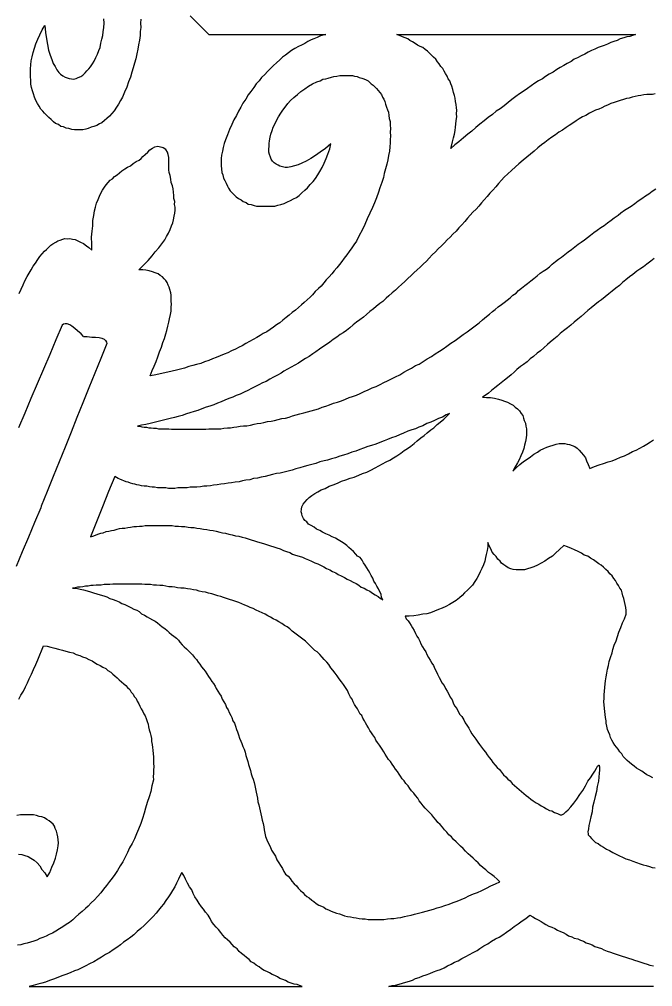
# Model space of a CAD drawing. Extents: x -550 to 550, y -550 to 550.
# Drawn here: x -185.9 to -146, y -480 to -419.1 of the extents above; entities that cross this region are included whole.
import ezdxf

# ---------------------------------------------------------------- set-up
doc = ezdxf.new("R2010")
doc.units = 0
doc.layers.add('LAYER_1', color=18, linetype='CONTINUOUS')

msp = doc.modelspace()

# ---------------------------------------------------------------- linework, layer by layer
at = {"layer": 'LAYER_1'}
for points in [[(-178.246, -419.036), (-178.257, -419.297), (-178.251, -419.576), (-178.28, -419.819), (-178.291, -420.081), (-178.333, -420.356), (-178.388, -420.664), (-178.43, -420.94), (-178.503, -421.23), (-178.558, -421.538), (-178.649, -421.81), (-178.721, -422.1), (-178.812, -422.373), (-178.898, -422.695), (-179.019, -422.982), (-179.137, -423.319), (-179.272, -423.638), (-179.407, -423.957), (-179.519, -424.162), (-179.644, -424.4), (-179.774, -424.587), (-179.918, -424.807), (-180.065, -424.977), (-180.213, -425.147), (-180.379, -425.299), (-180.531, -425.419), (-180.697, -425.571), (-180.853, -425.641), (-181.023, -425.743), (-181.198, -425.796), (-181.372, -425.848), (-181.561, -425.932), (-181.704, -425.971), (-181.897, -426.005), (-182.076, -426.007), (-182.255, -426.01), (-182.434, -426.012), (-182.6, -425.982), (-182.783, -425.935), (-182.949, -425.905), (-183.119, -425.826), (-183.285, -425.796), (-183.442, -425.685), (-183.612, -425.606), (-183.751, -425.512), (-183.893, -425.369), (-184.036, -425.227), (-184.179, -425.084), (-184.304, -424.959), (-184.429, -424.833), (-184.554, -424.709), (-184.652, -424.52), (-184.763, -424.364), (-184.861, -424.175), (-184.944, -423.956), (-185.01, -423.754), (-185.076, -423.552), (-185.141, -423.35), (-185.175, -423.135), (-185.177, -422.906), (-185.197, -422.659), (-185.199, -422.43), (-185.188, -422.169), (-185.176, -421.909), (-185.146, -421.666), (-185.085, -421.41), (-185.023, -421.153), (-184.948, -420.866), (-184.855, -420.596), (-184.73, -420.312), (-184.606, -420.028), (-184.467, -419.713), (-184.293, -419.433), (-184.258, -419.876), (-184.178, -420.274), (-184.133, -420.637), (-184.056, -420.986), (-183.966, -421.304), (-183.861, -421.59), (-183.76, -421.827), (-183.646, -422.032), (-183.531, -422.237), (-183.403, -422.411), (-183.296, -422.517), (-183.158, -422.61), (-183.02, -422.703), (-182.886, -422.746), (-182.753, -422.789), (-182.605, -422.8), (-182.457, -422.812), (-182.314, -422.774), (-182.188, -422.718), (-182.031, -422.648), (-181.892, -422.56), (-181.757, -422.423), (-181.653, -422.3), (-181.518, -422.162), (-181.415, -422.039), (-181.284, -421.852), (-181.184, -421.679), (-181.089, -421.457), (-180.976, -421.253), (-180.898, -421.013), (-180.816, -420.822), (-180.756, -420.565), (-180.696, -420.308), (-180.649, -420.082), (-180.62, -419.839), (-180.577, -419.564), (-180.566, -419.303), (-180.572, -419.025)], [(-173.969, -420.001), (-173.977, -419.994), (-174.555, -419.416), (-175.133, -418.837)], [(-173.971, -420), (-173.96, -420), (-173.143, -420), (-172.325, -420), (-171.507, -420), (-170.69, -420), (-169.872, -420), (-169.054, -420), (-168.237, -420), (-167.419, -420), (-166.601, -420), (-166.697, -420.032), (-166.92, -420.096), (-167.131, -420.192), (-167.341, -420.288), (-167.515, -420.353), (-167.726, -420.449), (-167.925, -420.577), (-168.136, -420.673), (-168.323, -420.77), (-168.547, -420.898), (-168.746, -421.026), (-168.946, -421.155), (-169.134, -421.315), (-169.333, -421.444), (-169.497, -421.604), (-169.698, -421.797), (-169.886, -421.957), (-170.087, -422.15), (-170.264, -422.342), (-170.441, -422.535), (-170.642, -422.727), (-170.794, -422.92), (-170.971, -423.112), (-171.137, -423.337), (-171.315, -423.594), (-171.48, -423.818), (-171.634, -424.075), (-171.812, -424.332), (-171.941, -424.588), (-172.095, -424.845), (-172.224, -425.102), (-172.391, -425.391), (-172.508, -425.679), (-172.663, -426), (-172.793, -426.321), (-172.923, -426.642), (-172.989, -426.867), (-173.068, -427.124), (-173.109, -427.348), (-173.163, -427.605), (-173.179, -427.829), (-173.194, -428.054), (-173.185, -428.279), (-173.162, -428.471), (-173.152, -428.696), (-173.091, -428.856), (-173.043, -429.049), (-172.957, -429.209), (-172.871, -429.37), (-172.797, -429.562), (-172.723, -429.691), (-172.611, -429.851), (-172.486, -429.98), (-172.361, -430.108), (-172.236, -430.236), (-172.098, -430.333), (-171.934, -430.429), (-171.796, -430.525), (-171.62, -430.589), (-171.481, -430.686), (-171.292, -430.718), (-171.115, -430.782), (-170.951, -430.814), (-170.749, -430.814), (-170.547, -430.814), (-170.345, -430.814), (-170.168, -430.814), (-169.991, -430.814), (-169.815, -430.814), (-169.613, -430.75), (-169.423, -430.718), (-169.221, -430.653), (-169.007, -430.557), (-168.817, -430.461), (-168.628, -430.365), (-168.439, -430.268), (-168.263, -430.14), (-168.099, -429.98), (-167.91, -429.819), (-167.747, -429.659), (-167.571, -429.466), (-167.395, -429.274), (-167.245, -429.081), (-167.107, -428.856), (-166.969, -428.632), (-166.819, -428.375), (-166.694, -428.118), (-166.581, -427.829), (-166.469, -427.541), (-166.344, -427.22), (-166.269, -426.899), (-166.607, -427.188), (-166.945, -427.412), (-167.234, -427.637), (-167.535, -427.829), (-167.823, -427.99), (-168.1, -428.118), (-168.338, -428.215), (-168.564, -428.279), (-168.79, -428.343), (-169.004, -428.375), (-169.155, -428.375), (-169.318, -428.343), (-169.481, -428.311), (-169.606, -428.247), (-169.731, -428.182), (-169.844, -428.086), (-169.956, -427.99), (-170.031, -427.862), (-170.08, -427.733), (-170.142, -427.573), (-170.178, -427.412), (-170.176, -427.22), (-170.163, -427.059), (-170.161, -426.867), (-170.147, -426.706), (-170.108, -426.482), (-170.056, -426.289), (-169.966, -426.065), (-169.901, -425.84), (-169.787, -425.615), (-169.71, -425.423), (-169.571, -425.198), (-169.431, -424.973), (-169.305, -424.781), (-169.153, -424.588), (-168.989, -424.364), (-168.813, -424.171), (-168.612, -423.979), (-168.386, -423.786), (-168.161, -423.594), (-167.923, -423.433), (-167.686, -423.273), (-167.424, -423.112), (-167.15, -422.984), (-166.951, -422.92), (-166.789, -422.823), (-166.603, -422.791), (-166.441, -422.759), (-166.243, -422.695), (-166.081, -422.663), (-165.895, -422.631), (-165.709, -422.599), (-165.561, -422.599), (-165.387, -422.599), (-165.239, -422.599), (-165.09, -422.599), (-164.916, -422.599), (-164.78, -422.631), (-164.619, -422.663), (-164.496, -422.727), (-164.335, -422.759), (-164.198, -422.791), (-164.05, -422.856), (-163.926, -422.92), (-163.839, -423.016), (-163.728, -423.112), (-163.616, -423.209), (-163.504, -423.305), (-163.393, -423.401), (-163.293, -423.529), (-163.194, -423.658), (-163.094, -423.786), (-163.031, -423.947), (-162.931, -424.075), (-162.869, -424.235), (-162.831, -424.396), (-162.78, -424.588), (-162.717, -424.749), (-162.654, -424.909), (-162.628, -425.102), (-162.602, -425.294), (-162.551, -425.487), (-162.537, -425.712), (-162.523, -425.936), (-162.534, -426.161), (-162.519, -426.385), (-162.542, -426.642), (-162.54, -426.835), (-162.563, -427.091), (-162.586, -427.348), (-162.645, -427.637), (-162.693, -427.894), (-162.752, -428.182), (-162.837, -428.471), (-162.922, -428.76), (-162.969, -429.017), (-163.066, -429.338), (-163.187, -429.659), (-163.272, -429.947), (-163.406, -430.3), (-163.528, -430.621), (-163.663, -430.91), (-163.822, -431.263), (-163.982, -431.616), (-164.141, -431.969), (-164.301, -432.322), (-164.485, -432.675), (-164.67, -433.028), (-164.832, -433.253), (-164.956, -433.445), (-165.118, -433.67), (-165.28, -433.895), (-165.429, -434.087), (-165.591, -434.312), (-165.741, -434.504), (-165.891, -434.697), (-166.066, -434.889), (-166.217, -435.082), (-166.392, -435.274), (-166.568, -435.467), (-166.718, -435.659), (-166.894, -435.852), (-167.058, -436.012), (-167.259, -436.205), (-167.436, -436.398), (-167.574, -436.558), (-167.764, -436.718), (-167.953, -436.879), (-168.118, -437.039), (-168.307, -437.2), (-168.497, -437.36), (-168.713, -437.521), (-168.903, -437.681), (-169.093, -437.842), (-169.31, -438.002), (-169.5, -438.163), (-169.704, -438.291), (-169.895, -438.451), (-170.099, -438.58), (-170.315, -438.74), (-170.533, -438.836), (-170.737, -438.965), (-170.941, -439.093), (-171.172, -439.221), (-171.402, -439.35), (-171.632, -439.478), (-171.863, -439.607), (-172.055, -439.703), (-172.286, -439.831), (-172.53, -439.927), (-172.761, -440.056), (-173.005, -440.152), (-173.249, -440.248), (-173.494, -440.345), (-173.738, -440.441), (-173.957, -440.537), (-174.228, -440.633), (-174.473, -440.73), (-174.731, -440.794), (-174.963, -440.858), (-175.221, -440.922), (-175.492, -441.019), (-175.75, -441.083), (-176.009, -441.147), (-176.267, -441.211), (-176.551, -441.275), (-176.836, -441.339), (-177.12, -441.404), (-177.405, -441.468), (-177.651, -441.5), (-177.522, -441.179), (-177.405, -440.89), (-177.289, -440.601), (-177.173, -440.313), (-177.07, -439.992), (-176.953, -439.703), (-176.863, -439.414), (-176.76, -439.157), (-176.669, -438.868), (-176.604, -438.644), (-176.552, -438.387), (-176.475, -438.13), (-176.436, -437.906), (-176.384, -437.649), (-176.344, -437.424), (-176.331, -437.2), (-176.317, -436.975), (-176.329, -436.815), (-176.328, -436.622), (-176.327, -436.43), (-176.365, -436.269), (-176.415, -436.077), (-176.452, -435.916), (-176.528, -435.788), (-176.59, -435.627), (-176.666, -435.499), (-176.78, -435.403), (-176.881, -435.274), (-177.021, -435.178), (-177.16, -435.082), (-177.338, -435.018), (-177.516, -434.954), (-177.719, -434.889), (-177.935, -434.857), (-178.126, -434.825), (-178.381, -434.825), (-178.084, -434.536), (-177.788, -434.248), (-177.542, -433.959), (-177.336, -433.702), (-177.103, -433.445), (-176.922, -433.189), (-176.741, -432.932), (-176.637, -432.739), (-176.495, -432.515), (-176.403, -432.29), (-176.312, -432.065), (-176.233, -431.873), (-176.18, -431.68), (-176.139, -431.456), (-176.111, -431.263), (-176.083, -431.071), (-176.08, -430.878), (-176.115, -430.718), (-176.112, -430.525), (-176.16, -430.333), (-176.157, -430.14), (-176.179, -429.947), (-176.212, -429.723), (-176.259, -429.53), (-176.331, -429.338), (-176.365, -429.113), (-176.398, -428.888), (-176.47, -428.696), (-176.479, -428.535), (-176.489, -428.375), (-176.485, -428.182), (-176.492, -427.958), (-176.488, -427.765), (-176.534, -427.573), (-176.568, -427.412), (-176.677, -427.252), (-176.838, -427.156), (-176.909, -427.12), (-176.921, -427.124)], [(-145.839, -423.754), (-146.024, -423.786), (-146.198, -423.786), (-146.372, -423.786), (-146.557, -423.818), (-146.742, -423.85), (-146.927, -423.882), (-147.112, -423.915), (-147.297, -423.947), (-147.494, -424.011), (-147.654, -424.043), (-147.85, -424.107), (-148.047, -424.171), (-148.243, -424.235), (-148.44, -424.3), (-148.637, -424.364), (-148.844, -424.46), (-149.016, -424.524), (-149.199, -424.62), (-149.408, -424.717), (-149.605, -424.781), (-149.813, -424.877), (-149.996, -424.973), (-150.216, -425.102), (-150.425, -425.198), (-150.645, -425.326), (-150.815, -425.455), (-151.035, -425.583), (-151.267, -425.744), (-151.462, -425.872), (-151.694, -426.032), (-151.915, -426.161), (-152.122, -426.321), (-152.354, -426.482), (-152.586, -426.642), (-152.794, -426.803), (-153.002, -426.963), (-153.246, -427.156), (-153.465, -427.348), (-153.71, -427.541), (-153.93, -427.733), (-154.174, -427.926), (-154.431, -428.15), (-154.651, -428.343), (-154.908, -428.568), (-155.14, -428.792), (-155.361, -428.985), (-155.531, -429.177), (-155.713, -429.402), (-155.884, -429.594), (-156.066, -429.819), (-156.262, -430.012), (-156.433, -430.204), (-156.616, -430.429), (-156.787, -430.621), (-156.958, -430.814), (-157.129, -431.006), (-157.326, -431.199), (-157.497, -431.392), (-157.669, -431.584), (-157.84, -431.777), (-158.024, -432.001), (-158.221, -432.194), (-158.393, -432.386), (-158.59, -432.579), (-158.762, -432.771), (-158.948, -432.932), (-159.12, -433.124), (-159.318, -433.317), (-159.516, -433.509), (-159.688, -433.702), (-159.886, -433.895), (-160.085, -434.087), (-160.258, -434.28), (-160.456, -434.472), (-160.654, -434.665), (-160.841, -434.825), (-161.04, -435.018), (-161.227, -435.178), (-161.426, -435.371), (-161.625, -435.563), (-161.824, -435.756), (-162.012, -435.916), (-162.211, -436.109), (-162.424, -436.269), (-162.624, -436.462), (-162.786, -436.622), (-163.011, -436.815), (-163.187, -436.943), (-163.413, -437.136), (-163.601, -437.296), (-163.815, -437.457), (-164.041, -437.649), (-164.23, -437.81), (-164.444, -437.97), (-164.658, -438.13), (-164.873, -438.291), (-165.074, -438.483), (-165.288, -438.644), (-165.503, -438.804), (-165.694, -438.901), (-165.909, -439.061), (-166.124, -439.221), (-166.339, -439.382), (-166.555, -439.542), (-166.784, -439.671), (-166.999, -439.831), (-167.215, -439.992), (-167.419, -440.12), (-167.635, -440.28), (-167.864, -440.409), (-168.106, -440.569), (-168.31, -440.698), (-168.54, -440.826), (-168.77, -440.954), (-169, -441.083), (-169.231, -441.211), (-169.409, -441.339), (-169.64, -441.468), (-169.896, -441.596), (-170.127, -441.725), (-170.358, -441.853), (-170.576, -441.949), (-170.807, -442.078), (-171.064, -442.206), (-171.283, -442.302), (-171.514, -442.431), (-171.733, -442.527), (-171.991, -442.655), (-172.236, -442.751), (-172.455, -442.848), (-172.7, -442.944), (-172.946, -443.04), (-173.191, -443.136), (-173.41, -443.233), (-173.656, -443.329), (-173.902, -443.425), (-174.135, -443.489), (-174.407, -443.586), (-174.653, -443.682), (-174.886, -443.746), (-175.158, -443.842), (-175.366, -443.907), (-175.638, -444.003), (-175.898, -444.067), (-176.132, -444.131), (-176.391, -444.195), (-176.651, -444.26), (-176.911, -444.324), (-177.145, -444.388), (-177.405, -444.452), (-177.666, -444.516), (-177.926, -444.581), (-178.199, -444.613), (-178.46, -444.677), (-178.303, -444.677), (-178.186, -444.709), (-178.042, -444.741), (-177.886, -444.741), (-177.742, -444.773), (-177.586, -444.773), (-177.442, -444.805), (-177.285, -444.805), (-177.142, -444.837), (-176.985, -444.837), (-176.829, -444.837), (-176.646, -444.837), (-176.49, -444.837), (-176.32, -444.869), (-176.137, -444.869), (-175.981, -444.869), (-175.798, -444.869), (-175.616, -444.869), (-175.459, -444.869), (-175.277, -444.869), (-175.094, -444.869), (-174.911, -444.869), (-174.729, -444.869), (-174.546, -444.869), (-174.364, -444.869), (-174.155, -444.869), (-173.96, -444.837), (-173.803, -444.837), (-173.595, -444.837), (-173.412, -444.837), (-173.204, -444.837), (-173.009, -444.805), (-172.787, -444.773), (-172.605, -444.773), (-172.384, -444.741), (-172.189, -444.709), (-171.994, -444.677), (-171.773, -444.645), (-171.564, -444.645), (-171.343, -444.613), (-171.11, -444.548), (-170.915, -444.516), (-170.695, -444.484), (-170.5, -444.452), (-170.267, -444.388), (-170.046, -444.356), (-169.825, -444.324), (-169.592, -444.26), (-169.36, -444.195), (-169.139, -444.163), (-168.906, -444.099), (-168.7, -444.035), (-168.467, -443.971), (-168.235, -443.907), (-167.976, -443.842), (-167.744, -443.778), (-167.511, -443.714), (-167.279, -443.65), (-167.047, -443.586), (-166.828, -443.489), (-166.596, -443.425), (-166.352, -443.329), (-166.108, -443.233), (-165.85, -443.169), (-165.606, -443.072), (-165.363, -442.976), (-165.119, -442.88), (-164.913, -442.816), (-164.67, -442.719), (-164.426, -442.623), (-164.171, -442.495), (-163.928, -442.398), (-163.673, -442.27), (-163.43, -442.174), (-163.175, -442.045), (-162.946, -441.917), (-162.704, -441.821), (-162.449, -441.692), (-162.195, -441.564), (-161.941, -441.436), (-161.675, -441.275), (-161.447, -441.147), (-161.193, -441.019), (-160.953, -440.858), (-160.711, -440.762), (-160.472, -440.601), (-160.207, -440.441), (-159.942, -440.28), (-159.703, -440.12), (-159.439, -439.96), (-159.2, -439.799), (-158.962, -439.639), (-158.712, -439.446), (-158.447, -439.286), (-158.198, -439.093), (-157.948, -438.901), (-157.685, -438.74), (-157.436, -438.548), (-157.187, -438.355), (-156.938, -438.163), (-156.715, -437.97), (-156.466, -437.777), (-156.28, -437.617), (-156.095, -437.457), (-155.921, -437.328), (-155.736, -437.168), (-155.525, -437.007), (-155.351, -436.879), (-155.177, -436.751), (-154.992, -436.59), (-154.807, -436.43), (-154.608, -436.301), (-154.449, -436.141), (-154.265, -435.98), (-154.055, -435.82), (-153.881, -435.692), (-153.671, -435.531), (-153.487, -435.371), (-153.278, -435.21), (-153.094, -435.05), (-152.895, -434.921), (-152.697, -434.793), (-152.514, -434.633), (-152.33, -434.472), (-152.121, -434.312), (-151.937, -434.151), (-151.74, -434.023), (-151.531, -433.862), (-151.322, -433.702), (-151.114, -433.542), (-150.906, -433.381), (-150.697, -433.221), (-150.5, -433.092), (-150.292, -432.932), (-150.121, -432.803), (-149.913, -432.643), (-149.705, -432.483), (-149.498, -432.322), (-149.265, -432.162), (-149.068, -432.033), (-148.861, -431.873), (-148.629, -431.712), (-148.422, -431.552), (-148.189, -431.392), (-148.008, -431.231), (-147.776, -431.071), (-147.58, -430.942), (-147.359, -430.814), (-147.128, -430.653), (-146.922, -430.493), (-146.69, -430.333), (-146.459, -430.172), (-146.239, -430.044), (-146.033, -429.883), (-145.802, -429.723)], [(-185.914, -436.328), (-185.792, -436.042), (-185.652, -435.774), (-185.543, -435.519), (-185.403, -435.251), (-185.29, -435.046), (-185.145, -434.828), (-185.019, -434.591), (-184.887, -434.405), (-184.743, -434.187), (-184.612, -434), (-184.462, -433.832), (-184.313, -433.663), (-184.191, -433.558), (-184.056, -433.421), (-183.92, -433.284), (-183.78, -433.198), (-183.609, -433.097), (-183.469, -433.01), (-183.325, -432.972), (-183.167, -432.903), (-183.023, -432.866), (-182.874, -432.879), (-182.712, -432.859), (-182.545, -432.89), (-182.378, -432.92), (-182.207, -433.001), (-182.036, -433.081), (-181.847, -433.18), (-181.671, -433.31), (-181.514, -433.422), (-181.333, -433.602), (-181.339, -433.188), (-181.344, -432.774), (-181.314, -432.397), (-181.278, -432.069), (-181.261, -431.723), (-181.208, -431.414), (-181.154, -431.104), (-181.091, -430.894), (-181.033, -430.635), (-180.939, -430.411), (-180.845, -430.188), (-180.765, -429.996), (-180.666, -429.822), (-180.536, -429.634), (-180.42, -429.478), (-180.304, -429.322), (-180.17, -429.184), (-180.031, -429.096), (-179.897, -428.957), (-179.727, -428.855), (-179.593, -428.716), (-179.442, -428.596), (-179.259, -428.461), (-179.09, -428.358), (-178.903, -428.273), (-178.72, -428.138), (-178.537, -428.002), (-178.351, -427.917), (-178.231, -427.81), (-178.111, -427.703), (-177.977, -427.564), (-177.813, -427.411), (-177.68, -427.272), (-177.511, -427.168), (-177.374, -427.079), (-177.183, -427.042), (-177.001, -427.088), (-176.926, -427.113), (-176.92, -427.124)], [(-145.919, -434.119), (-146.126, -434.28), (-146.369, -434.472), (-146.576, -434.633), (-146.809, -434.793), (-147.005, -434.921), (-147.249, -435.114), (-147.456, -435.274), (-147.7, -435.467), (-147.908, -435.627), (-148.101, -435.82), (-148.334, -435.98), (-148.553, -436.173), (-148.761, -436.333), (-149.006, -436.526), (-149.225, -436.718), (-149.423, -436.847), (-149.643, -437.039), (-149.888, -437.232), (-150.097, -437.392), (-150.291, -437.585), (-150.511, -437.777), (-150.721, -437.938), (-150.941, -438.13), (-151.161, -438.323), (-151.371, -438.483), (-151.618, -438.676), (-151.827, -438.836), (-152.023, -439.029), (-152.233, -439.189), (-152.454, -439.382), (-152.639, -439.542), (-152.86, -439.735), (-153.082, -439.927), (-153.292, -440.088), (-153.514, -440.28), (-153.725, -440.441), (-153.922, -440.633), (-154.133, -440.794), (-154.333, -440.922), (-154.555, -441.115), (-154.741, -441.275), (-154.927, -441.436), (-155.15, -441.628), (-155.335, -441.789), (-155.547, -441.949), (-155.759, -442.11), (-155.946, -442.27), (-156.158, -442.431), (-156.344, -442.591), (-156.556, -442.751), (-156.72, -442.848), (-156.472, -442.88), (-156.212, -442.88), (-155.964, -442.912), (-155.727, -442.976), (-155.516, -443.04), (-155.33, -443.104), (-155.145, -443.169), (-154.971, -443.265), (-154.797, -443.361), (-154.659, -443.489), (-154.511, -443.586), (-154.4, -443.714), (-154.299, -443.875), (-154.188, -444.003), (-154.139, -444.163), (-154.091, -444.324), (-154.016, -444.484), (-154.004, -444.677), (-153.956, -444.837), (-153.944, -445.03), (-153.958, -445.222), (-153.973, -445.415), (-154.024, -445.64), (-154.076, -445.864), (-154.127, -446.089), (-154.205, -446.313), (-154.309, -446.538), (-154.424, -446.795), (-154.516, -446.987), (-154.658, -447.244), (-154.825, -447.501), (-154.59, -447.276), (-154.366, -447.084), (-154.142, -446.891), (-153.915, -446.763), (-153.702, -446.602), (-153.49, -446.442), (-153.263, -446.313), (-153.088, -446.185), (-152.872, -446.089), (-152.682, -445.992), (-152.477, -445.928), (-152.272, -445.864), (-152.093, -445.8), (-151.899, -445.768), (-151.717, -445.768), (-151.534, -445.768), (-151.388, -445.8), (-151.242, -445.832), (-151.08, -445.896), (-150.919, -445.96), (-150.769, -446.057), (-150.629, -446.185), (-150.5, -446.345), (-150.371, -446.506), (-150.242, -446.666), (-150.175, -446.859), (-150.067, -447.084), (-149.97, -447.34), (-149.665, -447.212), (-149.37, -447.116), (-149.102, -447.019), (-148.808, -446.923), (-148.551, -446.859), (-148.309, -446.763), (-148.031, -446.634), (-147.79, -446.538), (-147.538, -446.41), (-147.286, -446.281), (-147.045, -446.185), (-146.82, -446.057), (-146.594, -445.928), (-146.369, -445.8), (-146.144, -445.672), (-145.945, -445.543)], [(-181.851, -439.03), (-181.859, -439.022), (-182.013, -438.868), (-182.244, -438.682), (-182.408, -438.518), (-182.585, -438.386), (-182.726, -438.291), (-182.88, -438.227), (-183.011, -438.232), (-183.124, -438.256), (-183.201, -438.315), (-183.594, -439.238), (-183.987, -440.161), (-184.38, -441.085), (-184.773, -442.008), (-185.166, -442.931), (-185.559, -443.854), (-185.952, -444.777)], [(-181.853, -439.029), (-181.842, -439.029), (-181.624, -439.029), (-181.329, -439.061), (-181.097, -439.061), (-180.879, -439.093), (-180.712, -439.125), (-180.558, -439.189), (-180.469, -439.286), (-180.405, -439.382), (-180.393, -439.478), (-180.768, -440.409), (-181.143, -441.339), (-181.518, -442.27), (-181.893, -443.201), (-182.268, -444.131), (-182.642, -445.062), (-183.017, -445.992), (-183.392, -446.923), (-183.767, -447.854), (-184.141, -448.784), (-184.516, -449.715), (-184.555, -449.811), (-184.943, -450.739), (-185.331, -451.667), (-185.719, -452.594), (-186.107, -453.522)], [(-145.99, -466.819), (-146.179, -466.723), (-146.367, -466.626), (-146.529, -466.53), (-146.68, -466.402), (-146.868, -466.306), (-147.029, -466.209), (-147.18, -466.081), (-147.331, -465.953), (-147.464, -465.856), (-147.615, -465.728), (-147.738, -465.6), (-147.861, -465.471), (-147.946, -465.311), (-148.069, -465.182), (-148.182, -465.022), (-148.277, -464.894), (-148.4, -464.765), (-148.485, -464.605), (-148.569, -464.444), (-148.654, -464.284), (-148.712, -464.123), (-148.786, -463.931), (-148.843, -463.77), (-148.89, -463.578), (-148.937, -463.385), (-148.94, -463.225), (-148.987, -463.032), (-149.006, -462.84), (-149.025, -462.647), (-149.045, -462.455), (-149.054, -462.23), (-149.073, -462.038), (-149.054, -461.813), (-149.063, -461.588), (-149.045, -461.364), (-149.026, -461.139), (-149.008, -460.914), (-148.972, -460.722), (-148.943, -460.465), (-148.898, -460.241), (-148.842, -459.984), (-148.796, -459.759), (-148.74, -459.502), (-148.657, -459.246), (-148.563, -458.957), (-148.517, -458.732), (-148.434, -458.476), (-148.314, -458.187), (-148.231, -457.93), (-148.137, -457.641), (-148.017, -457.352), (-147.897, -457.064), (-147.787, -456.807), (-147.667, -456.518), (-147.674, -456.293), (-147.692, -456.101), (-147.737, -455.908), (-147.781, -455.716), (-147.826, -455.523), (-147.88, -455.363), (-147.925, -455.17), (-147.979, -455.01), (-148.071, -454.881), (-148.152, -454.721), (-148.259, -454.561), (-148.34, -454.4), (-148.458, -454.272), (-148.566, -454.111), (-148.71, -453.983), (-148.817, -453.822), (-148.961, -453.694), (-149.105, -453.566), (-149.249, -453.437), (-149.403, -453.341), (-149.574, -453.213), (-149.744, -453.084), (-149.924, -452.988), (-150.094, -452.86), (-150.312, -452.796), (-150.482, -452.667), (-150.689, -452.571), (-150.922, -452.475), (-151.128, -452.378), (-151.361, -452.282), (-151.594, -452.186), (-151.866, -452.443), (-152.127, -452.667), (-152.325, -452.86), (-152.565, -453.02), (-152.805, -453.181), (-153.034, -453.309), (-153.263, -453.437), (-153.482, -453.534), (-153.69, -453.598), (-153.898, -453.662), (-154.079, -453.726), (-154.239, -453.726), (-154.425, -453.726), (-154.611, -453.726), (-154.787, -453.694), (-154.935, -453.662), (-155.099, -453.598), (-155.253, -453.502), (-155.379, -453.405), (-155.532, -453.309), (-155.621, -453.181), (-155.763, -453.052), (-155.867, -452.892), (-155.982, -452.764), (-156.113, -452.603), (-156.205, -452.411), (-156.298, -452.218), (-156.379, -451.993), (-156.389, -452.25), (-156.424, -452.507), (-156.487, -452.764), (-156.527, -452.956), (-156.578, -453.181), (-156.655, -453.405), (-156.759, -453.63), (-156.864, -453.855), (-156.968, -454.079), (-157.088, -454.272), (-157.208, -454.464), (-157.365, -454.689), (-157.528, -454.849), (-157.663, -455.01), (-157.852, -455.17), (-158.015, -455.331), (-158.177, -455.491), (-158.393, -455.652), (-158.598, -455.78), (-158.803, -455.908), (-159.035, -456.037), (-159.256, -456.133), (-159.503, -456.229), (-159.751, -456.326), (-159.999, -456.422), (-160.235, -456.486), (-160.488, -456.518), (-160.778, -456.582), (-161.057, -456.614), (-161.336, -456.646), (-161.604, -456.646), (-161.526, -456.807), (-161.411, -456.935), (-161.322, -457.064), (-161.218, -457.224), (-161.141, -457.384), (-161.036, -457.545), (-160.943, -457.737), (-160.865, -457.898), (-160.76, -458.058), (-160.682, -458.219), (-160.604, -458.379), (-160.511, -458.572), (-160.405, -458.732), (-160.3, -458.893), (-160.222, -459.053), (-160.127, -459.246), (-160.021, -459.406), (-159.927, -459.599), (-159.821, -459.759), (-159.726, -459.952), (-159.647, -460.112), (-159.552, -460.305), (-159.457, -460.497), (-159.377, -460.658), (-159.281, -460.85), (-159.148, -461.011), (-159.052, -461.203), (-158.945, -461.364), (-158.849, -461.556), (-158.753, -461.749), (-158.645, -461.909), (-158.576, -462.102), (-158.48, -462.294), (-158.345, -462.455), (-158.248, -462.647), (-158.151, -462.84), (-158.032, -462.968), (-157.908, -463.161), (-157.81, -463.353), (-157.702, -463.514), (-157.577, -463.706), (-157.496, -463.867), (-157.398, -464.059), (-157.262, -464.22), (-157.153, -464.38), (-157.027, -464.573), (-156.918, -464.733), (-156.781, -464.894), (-156.672, -465.054), (-156.535, -465.214), (-156.425, -465.375), (-156.315, -465.535), (-156.178, -465.696), (-156.068, -465.856), (-155.931, -466.017), (-155.793, -466.177), (-155.644, -466.306), (-155.534, -466.466), (-155.396, -466.626), (-155.247, -466.755), (-155.136, -466.915), (-154.976, -467.012), (-154.865, -467.172), (-154.716, -467.3), (-154.567, -467.429), (-154.417, -467.557), (-154.268, -467.685), (-154.118, -467.814), (-153.968, -467.942), (-153.835, -468.038), (-153.685, -468.167), (-153.525, -468.263), (-153.347, -468.391), (-153.186, -468.488), (-153.026, -468.584), (-152.865, -468.68), (-152.704, -468.776), (-152.515, -468.873), (-152.361, -468.905), (-152.199, -469.001), (-152, -469.065), (-151.839, -469.162), (-151.729, -469.162), (-151.598, -469.097), (-151.474, -468.969), (-151.323, -468.841), (-151.151, -468.648), (-150.968, -468.423), (-150.776, -468.167), (-150.6, -467.878), (-150.408, -467.621), (-150.233, -467.332), (-150.086, -467.044), (-149.931, -466.819), (-149.777, -466.594), (-149.66, -466.402), (-149.544, -466.209), (-149.476, -466.081), (-149.4, -466.017), (-149.373, -466.017), (-149.359, -466.145), (-149.366, -466.338), (-149.373, -466.53), (-149.401, -466.787), (-149.428, -467.044), (-149.504, -467.365), (-149.551, -467.685), (-149.627, -468.006), (-149.712, -468.359), (-149.787, -468.68), (-149.824, -468.969), (-149.899, -469.29), (-149.964, -469.579), (-150.019, -469.835), (-150.052, -470.028), (-150.086, -470.221), (-150.072, -470.349), (-150.065, -470.413), (-149.958, -470.509), (-149.861, -470.638), (-149.736, -470.766), (-149.611, -470.894), (-149.438, -470.959), (-149.286, -471.087), (-149.095, -471.183), (-148.915, -471.312), (-148.724, -471.408), (-148.516, -471.536), (-148.297, -471.633), (-148.106, -471.729), (-147.915, -471.825), (-147.696, -471.921), (-147.467, -471.986), (-147.248, -472.082), (-147.019, -472.146), (-146.8, -472.242), (-146.598, -472.306), (-146.414, -472.338), (-146.213, -472.403), (-146.039, -472.467), (-145.855, -472.499)], [(-185.926, -461.87), (-185.795, -461.613), (-185.638, -461.357), (-185.508, -461.1), (-185.377, -460.843), (-185.274, -460.586), (-185.131, -460.298), (-185.015, -460.009), (-184.859, -459.688), (-184.743, -459.399), (-184.613, -459.078), (-184.51, -458.821), (-184.381, -458.501), (-184.152, -458.533), (-183.909, -458.597), (-183.666, -458.661), (-183.423, -458.725), (-183.179, -458.789), (-182.963, -458.854), (-182.746, -458.918), (-182.517, -458.95), (-182.313, -459.046), (-182.096, -459.11), (-181.919, -459.207), (-181.702, -459.271), (-181.525, -459.367), (-181.32, -459.463), (-181.17, -459.56), (-180.992, -459.656), (-180.814, -459.752), (-180.636, -459.848), (-180.458, -459.945), (-180.32, -460.073), (-180.142, -460.169), (-180.003, -460.298), (-179.879, -460.394), (-179.74, -460.522), (-179.601, -460.651), (-179.462, -460.779), (-179.323, -460.907), (-179.198, -461.004), (-179.086, -461.132), (-178.946, -461.26), (-178.846, -461.421), (-178.734, -461.549), (-178.66, -461.71), (-178.548, -461.838), (-178.474, -461.998), (-178.374, -462.159), (-178.3, -462.319), (-178.226, -462.48), (-178.125, -462.64), (-178.051, -462.801), (-177.965, -462.929), (-177.918, -463.089), (-177.856, -463.282), (-177.782, -463.442), (-177.762, -463.603), (-177.727, -463.795), (-177.665, -463.988), (-177.618, -464.148), (-177.582, -464.341), (-177.574, -464.534), (-177.539, -464.726), (-177.503, -464.919), (-177.483, -465.079), (-177.459, -465.304), (-177.451, -465.496), (-177.442, -465.689), (-177.446, -465.913), (-177.437, -466.106), (-177.441, -466.331), (-177.444, -466.555), (-177.463, -466.748), (-177.454, -466.94), (-177.546, -467.325), (-177.625, -467.678), (-177.731, -468.031), (-177.838, -468.384), (-177.945, -468.737), (-178.039, -469.058), (-178.133, -469.379), (-178.255, -469.7), (-178.389, -470.053), (-178.526, -470.342), (-178.648, -470.663), (-178.785, -470.952), (-178.95, -471.24), (-179.087, -471.529), (-179.225, -471.818), (-179.39, -472.107), (-179.543, -472.363), (-179.708, -472.652), (-179.889, -472.909), (-180.057, -473.134), (-180.226, -473.358), (-180.407, -473.615), (-180.604, -473.84), (-180.773, -474.064), (-180.97, -474.289), (-181.167, -474.514), (-181.379, -474.706), (-181.564, -474.899), (-181.737, -475.059), (-181.95, -475.252), (-182.151, -475.412), (-182.364, -475.605), (-182.537, -475.765), (-182.738, -475.925), (-182.955, -476.054), (-183.156, -476.214), (-183.373, -476.343), (-183.59, -476.471), (-183.807, -476.599), (-184.012, -476.696), (-184.217, -476.792), (-184.422, -476.888), (-184.615, -476.952), (-184.792, -477.049), (-184.984, -477.113), (-185.205, -477.177), (-185.398, -477.241), (-185.606, -477.273), (-185.799, -477.337), (-186.008, -477.37)], [(-185.954, -471.625), (-185.745, -471.658), (-185.549, -471.722), (-185.353, -471.786), (-185.17, -471.882), (-184.971, -472.01), (-184.785, -472.171), (-184.611, -472.363), (-184.477, -472.588), (-184.287, -472.813), (-184.138, -473.069), (-183.97, -472.781), (-183.845, -472.46), (-183.733, -472.171), (-183.62, -471.882), (-183.548, -471.625), (-183.504, -471.369), (-183.459, -471.112), (-183.439, -470.919), (-183.447, -470.727), (-183.482, -470.534), (-183.517, -470.342), (-183.565, -470.181), (-183.64, -470.021), (-183.688, -469.86), (-183.775, -469.732), (-183.903, -469.636), (-184.03, -469.54), (-184.158, -469.443), (-184.312, -469.347), (-184.48, -469.283), (-184.66, -469.251), (-184.827, -469.187), (-185.007, -469.154), (-185.2, -469.154), (-185.392, -469.154), (-185.612, -469.154), (-185.832, -469.154), (-186.065, -469.187)], [(-145.946, -479.975), (-146.927, -479.975), (-147.908, -479.975), (-148.889, -479.975), (-149.871, -479.975), (-150.852, -479.975), (-151.833, -479.975), (-152.815, -479.975), (-153.796, -479.975), (-154.777, -479.975), (-155.758, -479.975), (-156.74, -479.975), (-157.721, -479.975), (-158.702, -479.975), (-159.683, -479.975), (-160.665, -479.975), (-161.646, -479.975), (-162.627, -479.975), (-162.409, -479.912), (-162.201, -479.88), (-161.982, -479.815), (-161.764, -479.751), (-161.545, -479.687), (-161.327, -479.623), (-161.136, -479.559), (-160.935, -479.462), (-160.717, -479.398), (-160.488, -479.302), (-160.27, -479.238), (-160.041, -479.142), (-159.812, -479.045), (-159.584, -478.949), (-159.366, -478.885), (-159.137, -478.789), (-158.926, -478.66), (-158.698, -478.564), (-158.487, -478.436), (-158.259, -478.339), (-158.02, -478.211), (-157.781, -478.083), (-157.543, -477.954), (-157.304, -477.826), (-157.066, -477.698), (-156.884, -477.569), (-156.635, -477.409), (-156.397, -477.28), (-156.149, -477.12), (-155.901, -476.959), (-155.673, -476.863), (-155.453, -476.703), (-155.205, -476.542), (-154.947, -476.35), (-154.728, -476.189), (-154.48, -476.029), (-154.222, -475.836), (-154.003, -475.676), (-153.745, -475.483), (-153.553, -475.58), (-153.389, -475.676), (-153.225, -475.772), (-153.033, -475.868), (-152.896, -475.965), (-152.732, -476.061), (-152.54, -476.157), (-152.365, -476.221), (-152.172, -476.318), (-152.007, -476.414), (-151.814, -476.51), (-151.639, -476.574), (-151.446, -476.671), (-151.309, -476.767), (-151.106, -476.831), (-150.941, -476.927), (-150.727, -476.959), (-150.562, -477.056), (-150.358, -477.12), (-150.193, -477.216), (-149.989, -477.28), (-149.813, -477.345), (-149.648, -477.441), (-149.444, -477.505), (-149.24, -477.569), (-149.074, -477.665), (-148.87, -477.73), (-148.666, -477.794), (-148.49, -477.858), (-148.313, -477.922), (-148.109, -477.986), (-147.933, -478.051), (-147.728, -478.115), (-147.524, -478.179), (-147.319, -478.243), (-147.143, -478.307), (-146.938, -478.371), (-146.762, -478.436), (-146.557, -478.5), (-146.352, -478.564), (-146.175, -478.628), (-145.961, -478.66)]]:
    msp.add_lwpolyline(points, dxfattribs=at)
for points in [[(-147.083, -420), (-147.278, -420.064), (-147.448, -420.128), (-147.632, -420.16), (-147.827, -420.224), (-148.047, -420.288), (-148.253, -420.385), (-148.449, -420.449), (-148.644, -420.513), (-148.85, -420.609), (-149.057, -420.706), (-149.253, -420.77), (-149.448, -420.834), (-149.655, -420.93), (-149.862, -421.026), (-150.069, -421.123), (-150.288, -421.251), (-150.52, -421.347), (-150.739, -421.476), (-150.946, -421.572), (-151.14, -421.7), (-151.384, -421.829), (-151.603, -421.957), (-151.823, -422.085), (-152.042, -422.214), (-152.273, -422.374), (-152.518, -422.503), (-152.749, -422.663), (-152.944, -422.791), (-153.189, -422.92), (-153.421, -423.08), (-153.653, -423.241), (-153.885, -423.401), (-154.154, -423.594), (-154.386, -423.754), (-154.618, -423.915), (-154.887, -424.107), (-155.107, -424.3), (-155.352, -424.492), (-155.621, -424.685), (-155.854, -424.845), (-156.099, -425.038), (-156.37, -425.23), (-156.627, -425.455), (-156.897, -425.647), (-157.155, -425.872), (-157.388, -426.097), (-157.659, -426.289), (-157.917, -426.514), (-158.212, -426.771), (-158.459, -426.963), (-158.717, -427.188), (-158.659, -426.963), (-158.613, -426.771), (-158.542, -426.514), (-158.484, -426.289), (-158.45, -426.065), (-158.416, -425.84), (-158.395, -425.647), (-158.386, -425.423), (-158.352, -425.198), (-158.355, -425.006), (-158.346, -424.781), (-158.361, -424.62), (-158.389, -424.428), (-158.416, -424.235), (-158.457, -424.011), (-158.496, -423.85), (-158.549, -423.658), (-158.601, -423.465), (-158.653, -423.273), (-158.717, -423.112), (-158.793, -422.92), (-158.894, -422.791), (-158.957, -422.631), (-159.046, -422.47), (-159.134, -422.31), (-159.222, -422.15), (-159.347, -422.021), (-159.459, -421.861), (-159.559, -421.732), (-159.671, -421.572), (-159.82, -421.444), (-159.944, -421.315), (-160.069, -421.187), (-160.193, -421.059), (-160.329, -420.962), (-160.477, -420.834), (-160.65, -420.77), (-160.811, -420.673), (-160.971, -420.577), (-161.132, -420.481), (-161.292, -420.385), (-161.427, -420.288), (-161.6, -420.224), (-161.772, -420.16), (-161.957, -420.064), (-162.128, -420), (-161.292, -420), (-160.456, -420), (-159.62, -420), (-158.785, -420), (-157.949, -420), (-157.113, -420), (-156.277, -420), (-155.441, -420), (-154.606, -420), (-153.77, -420), (-152.934, -420), (-152.098, -420), (-151.262, -420), (-150.427, -420), (-149.591, -420), (-148.755, -420), (-147.919, -420)], [(-180.653, -449.747), (-181.033, -450.694), (-181.413, -451.64), (-181.268, -451.608), (-181.11, -451.544), (-180.952, -451.48), (-180.767, -451.416), (-180.622, -451.384), (-180.438, -451.319), (-180.266, -451.287), (-180.094, -451.255), (-179.923, -451.223), (-179.739, -451.159), (-179.594, -451.127), (-179.422, -451.095), (-179.263, -451.095), (-179.066, -451.063), (-178.894, -451.031), (-178.696, -450.999), (-178.511, -450.999), (-178.34, -450.966), (-178.155, -450.966), (-177.983, -450.934), (-177.798, -450.934), (-177.613, -450.934), (-177.428, -450.934), (-177.217, -450.934), (-177.032, -450.934), (-176.847, -450.934), (-176.635, -450.934), (-176.45, -450.934), (-176.265, -450.934), (-176.092, -450.966), (-175.881, -450.966), (-175.682, -450.999), (-175.47, -450.999), (-175.271, -451.031), (-175.099, -451.063), (-174.887, -451.063), (-174.714, -451.095), (-174.515, -451.127), (-174.29, -451.159), (-174.09, -451.191), (-173.891, -451.223), (-173.692, -451.255), (-173.492, -451.287), (-173.279, -451.352), (-173.106, -451.384), (-172.907, -451.416), (-172.693, -451.48), (-172.493, -451.512), (-172.28, -451.576), (-172.08, -451.608), (-171.866, -451.672), (-171.667, -451.705), (-171.479, -451.769), (-171.291, -451.833), (-171.077, -451.897), (-170.89, -451.961), (-170.675, -452.025), (-170.461, -452.09), (-170.273, -452.154), (-170.085, -452.218), (-169.871, -452.282), (-169.683, -452.346), (-169.468, -452.411), (-169.265, -452.507), (-169.077, -452.571), (-168.862, -452.635), (-168.686, -452.731), (-168.497, -452.796), (-168.282, -452.86), (-168.067, -452.924), (-167.89, -453.02), (-167.675, -453.084), (-167.498, -453.181), (-167.294, -453.277), (-167.105, -453.341), (-166.928, -453.437), (-166.724, -453.534), (-166.547, -453.63), (-166.343, -453.726), (-166.165, -453.822), (-165.961, -453.919), (-165.81, -454.015), (-165.632, -454.111), (-165.428, -454.208), (-165.249, -454.304), (-165.071, -454.4), (-164.867, -454.496), (-164.688, -454.593), (-164.51, -454.689), (-164.37, -454.817), (-164.179, -454.881), (-164.001, -454.978), (-163.822, -455.074), (-163.655, -455.202), (-163.476, -455.299), (-163.297, -455.395), (-163.156, -455.523), (-163.003, -455.62), (-163.079, -455.459), (-163.117, -455.267), (-163.208, -455.074), (-163.284, -454.914), (-163.387, -454.753), (-163.462, -454.593), (-163.564, -454.432), (-163.628, -454.24), (-163.73, -454.079), (-163.832, -453.919), (-163.907, -453.758), (-164.009, -453.598), (-164.11, -453.437), (-164.212, -453.277), (-164.313, -453.117), (-164.441, -452.956), (-164.592, -452.86), (-164.704, -452.731), (-164.858, -452.571), (-164.997, -452.443), (-165.136, -452.314), (-165.275, -452.186), (-165.44, -452.058), (-165.616, -451.961), (-165.808, -451.833), (-165.984, -451.737), (-166.187, -451.64), (-166.39, -451.544), (-166.593, -451.448), (-166.796, -451.352), (-166.972, -451.255), (-167.174, -451.159), (-167.338, -451.031), (-167.514, -450.934), (-167.69, -450.838), (-167.8, -450.71), (-167.923, -450.613), (-168.007, -450.485), (-168.079, -450.325), (-168.111, -450.196), (-168.142, -450.068), (-168.135, -449.908), (-168.101, -449.747), (-168.015, -449.587), (-167.914, -449.458), (-167.775, -449.298), (-167.648, -449.169), (-167.469, -449.041), (-167.289, -448.913), (-167.095, -448.816), (-166.89, -448.688), (-166.644, -448.592), (-166.386, -448.463), (-166.139, -448.367), (-165.867, -448.271), (-165.61, -448.143), (-165.338, -448.046), (-165.066, -447.95), (-164.806, -447.886), (-164.522, -447.757), (-164.277, -447.661), (-164.005, -447.565), (-163.749, -447.437), (-163.492, -447.308), (-163.261, -447.18), (-163.031, -447.051), (-162.801, -446.923), (-162.556, -446.827), (-162.341, -446.666), (-162.111, -446.538), (-161.869, -446.378), (-161.654, -446.217), (-161.451, -446.089), (-161.236, -445.928), (-161.021, -445.768), (-160.832, -445.607), (-160.606, -445.415), (-160.392, -445.254), (-160.203, -445.094), (-159.978, -444.901), (-159.801, -444.773), (-159.575, -444.581), (-159.387, -444.42), (-159.162, -444.228), (-159, -444.067), (-158.801, -443.875), (-159.018, -443.971), (-159.246, -444.099), (-159.489, -444.195), (-159.744, -444.324), (-159.987, -444.42), (-160.23, -444.516), (-160.485, -444.645), (-160.728, -444.741), (-160.945, -444.837), (-161.177, -444.901), (-161.421, -444.998), (-161.702, -445.126), (-161.946, -445.222), (-162.19, -445.319), (-162.46, -445.415), (-162.704, -445.511), (-162.922, -445.607), (-163.193, -445.704), (-163.437, -445.8), (-163.708, -445.896), (-163.94, -445.96), (-164.211, -446.057), (-164.456, -446.153), (-164.701, -446.249), (-164.96, -446.313), (-165.205, -446.41), (-165.476, -446.506), (-165.709, -446.57), (-165.981, -446.666), (-166.24, -446.731), (-166.486, -446.827), (-166.707, -446.859), (-166.967, -446.923), (-167.213, -447.019), (-167.473, -447.084), (-167.733, -447.148), (-167.966, -447.212), (-168.239, -447.308), (-168.473, -447.372), (-168.707, -447.437), (-168.967, -447.501), (-169.227, -447.565), (-169.462, -447.629), (-169.71, -447.661), (-169.944, -447.725), (-170.179, -447.79), (-170.413, -447.854), (-170.662, -447.886), (-170.896, -447.95), (-171.145, -447.982), (-171.38, -448.046), (-171.628, -448.078), (-171.851, -448.11), (-172.059, -448.175), (-172.308, -448.207), (-172.531, -448.239), (-172.753, -448.271), (-172.976, -448.303), (-173.199, -448.335), (-173.448, -448.367), (-173.67, -448.399), (-173.867, -448.431), (-174.09, -448.463), (-174.274, -448.463), (-174.497, -448.496), (-174.719, -448.528), (-174.93, -448.528), (-175.14, -448.528), (-175.337, -448.56), (-175.521, -448.56), (-175.705, -448.56), (-175.915, -448.56), (-176.112, -448.592), (-176.296, -448.592), (-176.507, -448.592), (-176.678, -448.56), (-176.862, -448.56), (-177.046, -448.56), (-177.204, -448.56), (-177.375, -448.528), (-177.533, -448.528), (-177.705, -448.496), (-177.876, -448.463), (-178.034, -448.463), (-178.205, -448.431), (-178.35, -448.399), (-178.495, -448.367), (-178.614, -448.335), (-178.759, -448.303), (-178.903, -448.271), (-179.035, -448.207), (-179.18, -448.175), (-179.312, -448.11), (-179.431, -448.078), (-179.563, -448.014), (-179.681, -447.982), (-179.787, -447.918), (-179.892, -447.854), (-180.273, -448.8)], [(-182.555, -454.881), (-182.315, -454.881), (-182.074, -454.946), (-181.847, -454.978), (-181.632, -455.042), (-181.418, -455.106), (-181.23, -455.17), (-181.015, -455.234), (-180.801, -455.299), (-180.586, -455.363), (-180.398, -455.427), (-180.195, -455.523), (-179.98, -455.587), (-179.819, -455.652), (-179.616, -455.748), (-179.44, -455.844), (-179.252, -455.908), (-179.049, -456.005), (-178.873, -456.101), (-178.697, -456.197), (-178.508, -456.261), (-178.358, -456.358), (-178.194, -456.486), (-178.018, -456.582), (-177.841, -456.679), (-177.691, -456.775), (-177.514, -456.871), (-177.337, -456.967), (-177.187, -457.064), (-177.049, -457.192), (-176.911, -457.32), (-176.734, -457.417), (-176.596, -457.545), (-176.457, -457.673), (-176.319, -457.802), (-176.168, -457.898), (-176.003, -458.026), (-175.864, -458.155), (-175.779, -458.283), (-175.652, -458.443), (-175.513, -458.572), (-175.374, -458.7), (-175.235, -458.829), (-175.122, -458.957), (-174.983, -459.085), (-174.856, -459.246), (-174.743, -459.374), (-174.642, -459.535), (-174.529, -459.663), (-174.428, -459.823), (-174.301, -459.984), (-174.187, -460.112), (-174.086, -460.273), (-173.985, -460.433), (-173.884, -460.594), (-173.782, -460.754), (-173.668, -460.882), (-173.566, -461.043), (-173.492, -461.203), (-173.39, -461.364), (-173.288, -461.524), (-173.186, -461.685), (-173.122, -461.877), (-173.02, -462.038), (-172.917, -462.198), (-172.854, -462.391), (-172.751, -462.551), (-172.676, -462.711), (-172.584, -462.904), (-172.524, -463.032), (-172.46, -463.225), (-172.356, -463.385), (-172.292, -463.578), (-172.228, -463.77), (-172.151, -463.931), (-172.087, -464.123), (-172.022, -464.316), (-171.957, -464.509), (-171.88, -464.669), (-171.815, -464.861), (-171.738, -465.022), (-171.673, -465.214), (-171.635, -465.407), (-171.569, -465.6), (-171.504, -465.792), (-171.465, -465.985), (-171.4, -466.177), (-171.334, -466.37), (-171.295, -466.562), (-171.229, -466.755), (-171.178, -466.915), (-171.112, -467.108), (-171.073, -467.3), (-171.018, -467.525), (-170.979, -467.717), (-170.939, -467.91), (-170.9, -468.103), (-170.872, -468.327), (-170.805, -468.52), (-170.765, -468.712), (-170.725, -468.905), (-170.686, -469.097), (-170.645, -469.29), (-170.605, -469.482), (-170.549, -469.707), (-170.509, -469.9), (-170.469, -470.092), (-170.44, -470.317), (-170.399, -470.509), (-170.315, -470.734), (-170.219, -470.927), (-170.107, -471.151), (-170.022, -471.376), (-169.898, -471.568), (-169.774, -471.761), (-169.689, -471.986), (-169.564, -472.178), (-169.456, -472.338), (-169.331, -472.531), (-169.233, -472.724), (-169.124, -472.884), (-168.976, -473.012), (-168.839, -473.173), (-168.73, -473.333), (-168.593, -473.494), (-168.444, -473.622), (-168.335, -473.783), (-168.186, -473.911), (-168.037, -474.039), (-167.943, -474.168), (-167.794, -474.296), (-167.633, -474.392), (-167.484, -474.521), (-167.351, -474.617), (-167.201, -474.745), (-167.04, -474.842), (-166.868, -474.906), (-166.724, -474.97), (-166.59, -475.066), (-166.418, -475.13), (-166.256, -475.227), (-166.084, -475.291), (-165.911, -475.355), (-165.727, -475.387), (-165.555, -475.451), (-165.41, -475.515), (-165.226, -475.547), (-165.041, -475.58), (-164.858, -475.612), (-164.673, -475.644), (-164.489, -475.676), (-164.305, -475.708), (-164.11, -475.708), (-163.926, -475.74), (-163.73, -475.74), (-163.535, -475.74), (-163.34, -475.74), (-163.145, -475.74), (-162.949, -475.74), (-162.715, -475.708), (-162.509, -475.676), (-162.314, -475.676), (-162.08, -475.644), (-161.874, -475.612), (-161.629, -475.547), (-161.451, -475.515), (-161.217, -475.483), (-161, -475.419), (-160.755, -475.355), (-160.51, -475.291), (-160.266, -475.227), (-160.049, -475.162), (-159.805, -475.098), (-159.577, -475.002), (-159.333, -474.938), (-159.089, -474.874), (-158.834, -474.777), (-158.579, -474.681), (-158.324, -474.585), (-158.07, -474.489), (-157.815, -474.392), (-157.578, -474.264), (-157.285, -474.136), (-157.031, -474.039), (-156.766, -473.911), (-156.473, -473.783), (-156.198, -473.622), (-155.906, -473.494), (-155.642, -473.365), (-155.811, -473.205), (-155.98, -473.044), (-156.159, -472.916), (-156.339, -472.788), (-156.507, -472.627), (-156.687, -472.499), (-156.855, -472.338), (-156.995, -472.178), (-157.146, -472.05), (-157.314, -471.889), (-157.482, -471.729), (-157.633, -471.6), (-157.8, -471.44), (-157.94, -471.28), (-158.107, -471.119), (-158.258, -470.991), (-158.38, -470.862), (-158.547, -470.702), (-158.686, -470.541), (-158.836, -470.413), (-158.974, -470.253), (-159.113, -470.092), (-159.252, -469.932), (-159.39, -469.771), (-159.539, -469.643), (-159.65, -469.482), (-159.788, -469.322), (-159.926, -469.162), (-160.064, -469.001), (-160.185, -468.873), (-160.333, -468.744), (-160.471, -468.584), (-160.581, -468.423), (-160.718, -468.263), (-160.8, -468.103), (-160.937, -467.942), (-161.046, -467.782), (-161.194, -467.653), (-161.303, -467.493), (-161.412, -467.332), (-161.549, -467.172), (-161.657, -467.012), (-161.777, -466.883), (-161.886, -466.723), (-161.978, -466.594), (-162.087, -466.434), (-162.195, -466.273), (-162.303, -466.113), (-162.411, -465.953), (-162.519, -465.792), (-162.638, -465.664), (-162.746, -465.503), (-162.853, -465.343), (-162.933, -465.182), (-163.041, -465.022), (-163.132, -464.894), (-163.223, -464.765), (-163.33, -464.605), (-163.437, -464.444), (-163.517, -464.284), (-163.624, -464.123), (-163.715, -463.995), (-163.821, -463.835), (-163.9, -463.674), (-164.007, -463.514), (-164.086, -463.353), (-164.149, -463.225), (-164.255, -463.064), (-164.334, -462.904), (-164.435, -462.808), (-164.514, -462.647), (-164.592, -462.487), (-164.698, -462.326), (-164.788, -462.198), (-164.866, -462.038), (-164.944, -461.877), (-165.034, -461.749), (-165.143, -461.524), (-165.236, -461.332), (-165.357, -461.139), (-165.477, -460.947), (-165.608, -460.786), (-165.755, -460.594), (-165.875, -460.401), (-166.006, -460.241), (-166.152, -460.048), (-166.283, -459.888), (-166.402, -459.695), (-166.532, -459.535), (-166.69, -459.374), (-166.82, -459.214), (-166.977, -459.053), (-167.134, -458.893), (-167.287, -458.796), (-167.444, -458.636), (-167.585, -458.508), (-167.741, -458.347), (-167.883, -458.219), (-168.05, -458.09), (-168.218, -457.962), (-168.386, -457.834), (-168.553, -457.705), (-168.721, -457.577), (-168.861, -457.449), (-169.028, -457.32), (-169.207, -457.224), (-169.374, -457.096), (-169.552, -456.999), (-169.731, -456.903), (-169.91, -456.807), (-170.088, -456.711), (-170.24, -456.614), (-170.418, -456.518), (-170.596, -456.422), (-170.786, -456.358), (-170.991, -456.261), (-171.169, -456.165), (-171.358, -456.101), (-171.536, -456.005), (-171.699, -455.94), (-171.889, -455.876), (-172.066, -455.78), (-172.256, -455.716), (-172.445, -455.652), (-172.661, -455.587), (-172.851, -455.523), (-173.04, -455.459), (-173.202, -455.395), (-173.404, -455.363), (-173.593, -455.299), (-173.782, -455.234), (-173.983, -455.202), (-174.172, -455.138), (-174.374, -455.106), (-174.575, -455.074), (-174.737, -455.01), (-174.938, -454.978), (-175.112, -454.946), (-175.313, -454.914), (-175.514, -454.881), (-175.728, -454.881), (-175.929, -454.849), (-176.103, -454.817), (-176.277, -454.785), (-176.49, -454.785), (-176.665, -454.753), (-176.865, -454.721), (-177.052, -454.721), (-177.253, -454.689), (-177.439, -454.689), (-177.64, -454.657), (-177.8, -454.657), (-177.987, -454.657), (-178.187, -454.625), (-178.374, -454.625), (-178.561, -454.625), (-178.747, -454.625), (-178.934, -454.625), (-179.12, -454.625), (-179.307, -454.625), (-179.467, -454.625), (-179.653, -454.625), (-179.84, -454.625), (-180, -454.625), (-180.199, -454.657), (-180.386, -454.657), (-180.546, -454.657), (-180.745, -454.689), (-180.905, -454.689), (-181.065, -454.689), (-181.238, -454.721), (-181.398, -454.721), (-181.57, -454.753), (-181.73, -454.753), (-181.903, -454.785), (-182.076, -454.817), (-182.236, -454.817), (-182.382, -454.849)], [(-168.087, -479.975), (-168.261, -479.912), (-168.408, -479.848), (-168.593, -479.815), (-168.768, -479.751), (-168.97, -479.687), (-169.133, -479.591), (-169.307, -479.527), (-169.481, -479.462), (-169.644, -479.366), (-169.807, -479.27), (-169.981, -479.206), (-170.143, -479.109), (-170.305, -479.013), (-170.479, -478.949), (-170.641, -478.853), (-170.792, -478.724), (-170.982, -478.628), (-171.133, -478.5), (-171.295, -478.404), (-171.417, -478.275), (-171.595, -478.147), (-171.745, -478.018), (-171.895, -477.89), (-172.045, -477.762), (-172.184, -477.601), (-172.361, -477.473), (-172.499, -477.312), (-172.621, -477.184), (-172.786, -477.024), (-172.936, -476.895), (-173.073, -476.735), (-173.211, -476.574), (-173.364, -476.382), (-173.501, -476.221), (-173.638, -476.061), (-173.791, -475.868), (-173.888, -475.676), (-174.013, -475.483), (-174.165, -475.291), (-174.29, -475.098), (-174.426, -474.938), (-174.578, -474.745), (-174.69, -474.521), (-174.841, -474.328), (-174.953, -474.103), (-175.037, -473.879), (-175.188, -473.686), (-175.299, -473.462), (-175.426, -473.205), (-175.537, -472.98), (-175.66, -472.788), (-175.759, -472.98), (-175.87, -473.205), (-175.993, -473.462), (-176.104, -473.686), (-176.244, -473.911), (-176.383, -474.136), (-176.51, -474.328), (-176.677, -474.553), (-176.816, -474.777), (-176.96, -474.938), (-177.127, -475.162), (-177.282, -475.355), (-177.466, -475.547), (-177.649, -475.74), (-177.873, -475.965), (-178.044, -476.125), (-178.256, -476.318), (-178.467, -476.51), (-178.679, -476.703), (-178.879, -476.863), (-179.107, -477.024), (-179.335, -477.184), (-179.536, -477.345), (-179.764, -477.505), (-179.992, -477.665), (-180.221, -477.826), (-180.466, -477.954), (-180.722, -478.115), (-180.939, -478.243), (-181.196, -478.404), (-181.469, -478.532), (-181.714, -478.66), (-181.96, -478.789), (-182.205, -478.917), (-182.426, -478.981), (-182.699, -479.109), (-182.961, -479.206), (-183.223, -479.302), (-183.484, -479.398), (-183.746, -479.495), (-184.008, -479.591), (-184.242, -479.687), (-184.491, -479.751), (-184.741, -479.815), (-185.031, -479.912), (-185.279, -479.975), (-184.324, -479.975), (-183.369, -479.975), (-182.414, -479.975), (-181.459, -479.975), (-180.504, -479.975), (-179.548, -479.975), (-178.593, -479.975), (-177.638, -479.975), (-176.683, -479.975), (-175.728, -479.975), (-174.773, -479.975), (-173.818, -479.975), (-172.862, -479.975), (-171.907, -479.975), (-170.952, -479.975), (-169.997, -479.975), (-169.042, -479.975)]]:
    msp.add_lwpolyline(points, close=True, dxfattribs=at)

doc.saveas('drawing.dxf')
